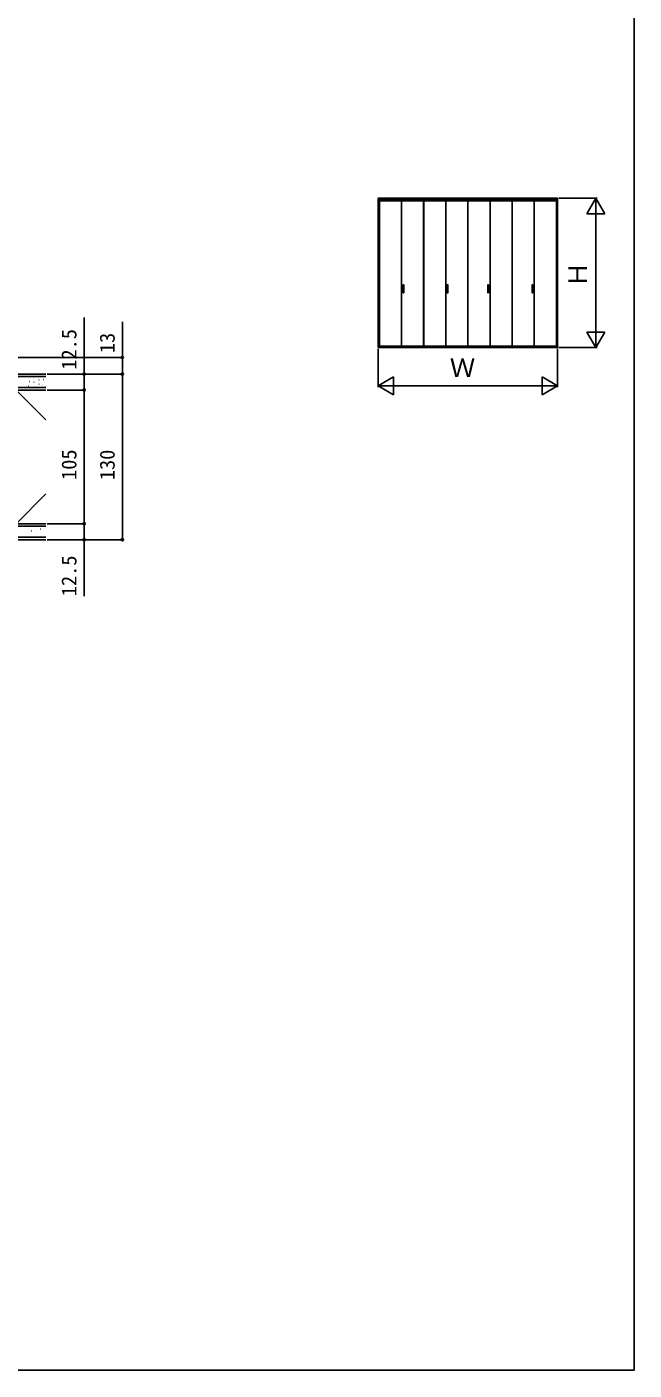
# Model space of a CAD drawing. Units: millimetres, scale not verified. Extents: x -700 to 700, y -1044 to 1040.
# Drawn here: x 223 to 700, y -1044 to 10 of the extents above; entities that cross this region are included whole.
import ezdxf
from ezdxf.enums import TextEntityAlignment as Align

# ---------------------------------------------------------------- set-up
doc = ezdxf.new("R2010")
doc.units = ezdxf.units.MM
doc.header["$LTSCALE"] = 6
for name, color, linetype in [('0-5_YKK_13', 4, 'Continuous'), ('0-6_YKK_A1', 4, 'Continuous'), ('0-7_YKK_D', 6, 'Continuous'), ('0-8_YKK_ZWAK', 7, 'Continuous'), ('0-9_YSS_K', 3, 'Continuous')]:
    doc.layers.add(name, color=color, linetype=linetype)
doc.styles.add('ＭＳ ゴシック', font='')
doc.styles.get('ＭＳ ゴシック').set_extended_font_data('MS Gothic')

msp = doc.modelspace()

# ---------------------------------------------------------------- linework, layer by layer
at = {"layer": '0-5_YKK_13'}
for p, q in [((518.675, -192.467), (518.675, -198.583)), ((519.175, -192.467), (519.175, -198.583)), ((553.425, -192.467), (553.425, -198.583)), ((553.925, -192.467), (553.925, -198.583)), ((585.175, -192.467), (585.175, -198.583)), ((585.675, -192.467), (585.675, -198.583)), ((619.925, -192.467), (619.925, -198.583)), ((620.425, -192.467), (620.425, -198.583))]:
    msp.add_line(p, q, dxfattribs=at)
for centre, start, end in [((518.925, -192.502), 8.0102, 171.9898), ((518.925, -198.548), 188.0102, 351.9898), ((553.675, -192.502), 8.0102, 171.9898), ((553.675, -198.548), 188.0102, 351.9898), ((585.425, -192.502), 8.0102, 171.9898), ((585.425, -198.548), 188.0102, 351.9898), ((620.175, -192.502), 8.0102, 171.9898), ((620.175, -198.548), 188.0102, 351.9898)]:
    msp.add_arc(centre, 0.253, start, end, dxfattribs=at)
at = {"layer": '0-6_YKK_A1'}
for p, q in [((500.1, -124.5), (500.1, -241.75)), ((500.1, -125.7), (639, -125.7)), ((500.1, -125.85), (639, -125.85)), ((500.1, -126.425), (534.75, -126.425)), ((517.425, -240.525), (517.425, -126.425)), ((517.425, -240.525), (517.425, -126.425)), ((534.75, -240.525), (534.75, -126.425)), ((534.85, -126.425), (569.5, -126.425)), ((534.85, -126.425), (534.85, -240.525)), ((552.175, -240.525), (552.175, -126.425)), ((552.175, -240.525), (552.175, -126.425)), ((569.5, -240.525), (569.5, -126.425)), ((604.25, -126.425), (569.6, -126.425)), ((569.6, -240.525), (569.6, -126.425)), ((586.925, -240.525), (586.925, -126.425)), ((586.925, -240.525), (586.925, -126.425)), ((604.25, -126.425), (604.25, -240.525)), ((604.35, -126.425), (639, -126.425)), ((604.35, -240.525), (604.35, -126.425)), ((621.675, -240.525), (621.675, -126.425)), ((621.675, -240.525), (621.675, -126.425)), ((639, -241.75), (639, -124.5)), ((500.1, -240.525), (534.75, -240.525)), ((500.1, -240.9), (639, -240.9)), ((500.1, -241), (639, -241)), ((534.85, -240.525), (569.5, -240.525)), ((604.25, -240.525), (569.6, -240.525)), ((604.35, -240.525), (639, -240.525))]:
    msp.add_line(p, q, dxfattribs=at)
msp.add_lwpolyline([(499.1, -241.75), (640, -241.75), (640, -124.5), (499.1, -124.5)], close=True, dxfattribs=at)
at = {"layer": '0-7_YKK_D'}
for p, q in [((641, -124.5), (671, -124.5)), ((670, -124.5), (663, -136.624)), ((670, -124.5), (677, -136.624)), ((670, -124.5), (670, -148.749)), ((663, -136.624), (677, -136.624)), ((670, -227.75), (670, -138.5)), ((670, -241.75), (670, -217.501)), ((670, -241.75), (663, -229.626)), ((677, -229.626), (663, -229.626)), ((670, -241.75), (677, -229.626)), ((641, -241.75), (671, -241.75)), ((181, -249.5), (299.406, -249.5)), ((499.1, -242.75), (499.1, -272.75)), ((640, -242.75), (640, -272.75)), ((239.406, -262.5), (299.406, -262.5)), ((239.406, -262.5), (299.406, -262.5)), ((239.406, -262.5), (269.406, -262.5)), ((298.406, -392.5), (298.406, -262.5)), ((499.1, -271.75), (511.224, -264.75)), ((499.1, -271.75), (511.224, -278.75)), ((499.1, -271.75), (523.349, -271.75)), ((511.224, -278.75), (511.224, -264.75)), ((513.1, -271.75), (626, -271.75)), ((640, -271.75), (615.751, -271.75)), ((640, -271.75), (627.876, -264.75)), ((627.876, -264.75), (627.876, -278.75)), ((640, -271.75), (627.876, -278.75)), ((239.406, -275), (269.406, -275)), ((239.406, -275), (269.406, -275)), ((268.406, -275), (268.406, -380)), ((239.406, -380), (269.406, -380)), ((239.406, -380), (269.406, -380)), ((239.406, -392.5), (269.406, -392.5)), ((239.406, -392.5), (299.406, -392.5))]:
    msp.add_line(p, q, dxfattribs=at)
for points in [[(268.406, -275), (268.406, -262.5), (268.406, -218.1)], [(298.406, -262.5), (298.406, -249.5), (298.406, -221.464)], [(268.406, -380), (268.406, -392.5), (268.406, -436.9)]]:
    msp.add_lwpolyline(points, dxfattribs=at)
for centre in [(298.406, -249.5), (268.406, -262.5), (298.406, -262.5), (298.406, -262.5), (268.406, -275), (268.406, -275), (268.406, -380), (268.406, -380), (268.406, -392.5), (298.406, -392.5)]:
    msp.add_circle(centre, 0.85, dxfattribs=at)
at = {"layer": '0-8_YKK_ZWAK'}
msp.add_lwpolyline([(-700, -1044.5), (700, -1044.5), (700, 995.5)], dxfattribs=at)
at = {"layer": '0-9_YSS_K'}
for p, q in [((180, -262.5), (238.406, -262.5)), ((180, -264.5), (238.406, -264.5)), ((180, -273), (238.406, -273)), ((224.798, -271.989), (224.898, -271.989)), ((225.612, -268.409), (225.712, -268.409)), ((228.379, -266.294), (228.479, -266.294)), ((229.031, -268.897), (229.131, -268.897)), ((232.937, -266.945), (233.037, -266.945)), ((232.937, -270.362), (233.037, -270.362)), ((235.867, -270.524), (235.967, -270.524)), ((236.355, -266.782), (236.455, -266.782)), ((236.355, -266.782), (236.455, -266.782)), ((180, -275), (238.406, -275)), ((215, -275), (238.406, -298.406)), ((215, -380), (238.406, -356.594)), ((180, -380), (238.406, -380)), ((180, -382), (238.406, -382)), ((226.906, -385.552), (227.006, -385.552)), ((229.998, -384.575), (230.098, -384.575)), ((234.23, -384.25), (234.33, -384.25)), ((235.858, -389.294), (235.958, -389.294)), ((236.997, -383.762), (237.097, -383.762)), ((180, -390.5), (238.406, -390.5)), ((180, -392.5), (238.406, -392.5)), ((229.835, -390.433), (229.935, -390.433))]:
    msp.add_line(p, q, dxfattribs=at)

# ---------------------------------------------------------------- texts
at = {"layer": '0-7_YKK_D', "style": 'ＭＳ ゴシック'}
for s, height, p in [('Ｈ', 14.66, (667.5, -194.261)), ('12.5', 11.73, (265.906, -259.055)), ('13', 11.73, (295.906, -246.055)), ('105', 11.73, (265.906, -345.591)), ('130', 11.73, (295.906, -345.773)), ('12.5', 11.73, (265.906, -436.855))]:
    msp.add_text(s, height=height, rotation=90, dxfattribs=at).set_placement(p, align=Align.BOTTOM_LEFT)
msp.add_text('Ｗ', height=14.66, dxfattribs=at).set_placement((555.345, -269.25), align=Align.BOTTOM_LEFT)

doc.saveas('drawing.dxf')
